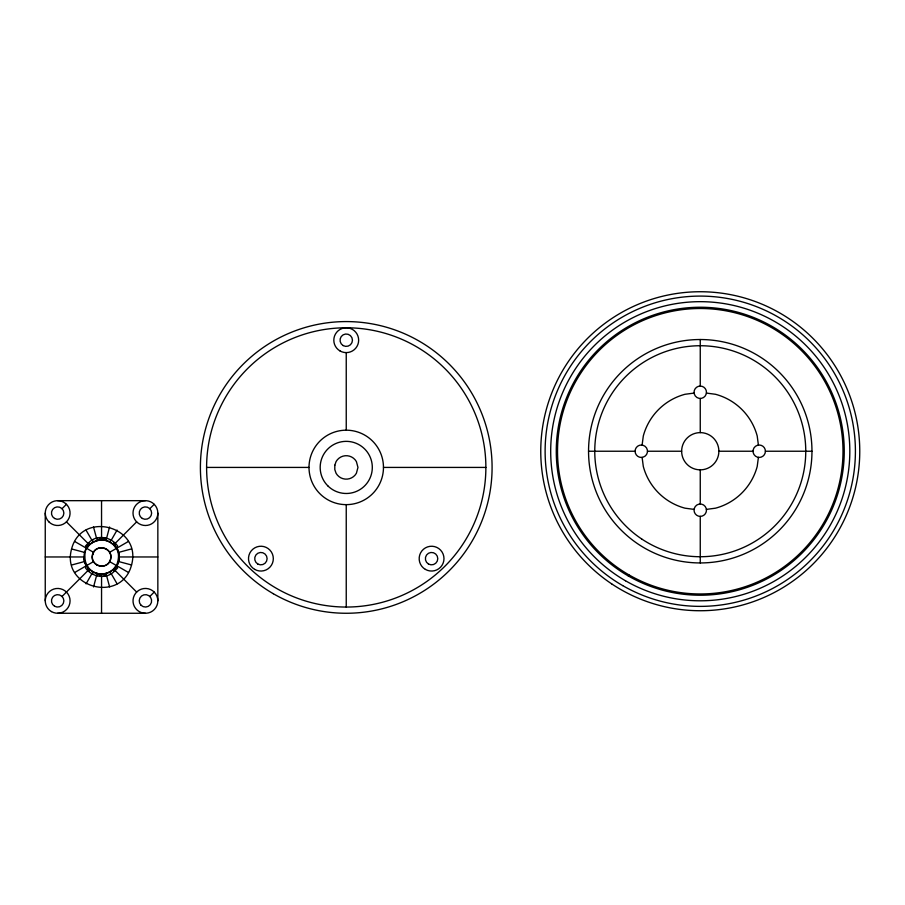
<?xml version="1.0" encoding="UTF-8"?>
<svg xmlns="http://www.w3.org/2000/svg" width="905" height="905" viewBox="0 0 905 905"><rect width="100%" height="100%" fill="white"/><g stroke="black" fill="none" stroke-linecap="round" stroke-linejoin="round"><path stroke-width="1.36" d="M101.541 500.669L101.564 537.943M101.541 613.262L101.564 575.987M96.914 575.987L97.152 573.453C83.249 569.89 82.14 553.012 88.86 542.593C97.005 534.176 111.134 536.801 117.605 545.941L116.349 548.43C120.987 555.851 117.13 564.12 114.279 571.338C106.123 579.754 91.993 577.13 85.522 567.978L86.79 565.501A17.071 17.071 0 0 0 116.349 565.501L117.605 567.978L114.279 571.338L113.634 569.03L116.349 565.501M86.79 548.43A17.071 17.071 0 0 1 116.349 548.43L113.634 544.901L110.093 542.186L105.987 540.477L106.213 537.932C99.426 540.851 90.568 540.749 86.79 548.43L85.522 545.941L88.86 542.593L89.493 544.901M71.586 548.962C60.793 587.775 121.542 604.008 131.542 564.98C142.345 526.167 81.586 509.934 71.586 548.962L84.482 552.389L86.246 548.125L74.685 541.473M74.708 572.503L86.246 565.806L84.482 561.541L83.882 556.96L84.482 552.389M92.57 554.55C89.029 565.976 107.899 571.044 110.557 559.369C114.053 547.944 95.217 542.887 92.548 554.561L93.498 552.31L86.246 548.125M128.453 572.469L116.881 565.806C119.901 560.365 119.901 553.566 116.881 548.125L128.431 541.439M642.098 445.136L643.308 435.972A58.961 58.961 0 0 1 684.995 394.286L694.158 393.075M758.413 457.33L757.202 466.494A58.961 58.961 0 0 1 715.516 508.18L706.353 509.391M92.582 574.2L93.034 571.745M110.093 542.186L110.557 539.731M93.554 586.949L96.643 575.342M106.485 538.588L109.573 526.993M89.493 569.03L88.86 571.338L86.79 565.501M113.634 544.901L114.279 542.593L116.349 548.43L115.829 547.763M86.066 583.849L92.061 573.442M111.077 540.489L117.062 530.092M88.113 570.422L62.049 596.463M114.075 544.459L136.655 521.857M62.049 508.701L66.438 504.311M149.811 508.701L154.201 504.311M149.811 596.463L154.201 592.074M105.987 573.453L106.213 575.987L101.564 574.03L101.564 576.609L97.152 573.453C102.978 574.913 109.313 573.204 113.634 569.03M93.498 561.62L86.246 565.806A17.681 17.681 0 0 1 83.882 556.96L45.25 556.971M109.629 552.31L116.881 548.125A17.681 17.681 0 0 1 116.881 565.806L109.629 561.62M71.597 565.025L84.482 561.541M118.645 552.389L131.53 548.916M588.544 451.233L635.095 451.233A6.211 6.211 0 0 1 641.306 445.022L642.901 445.237A6.211 6.211 0 0 1 642.901 457.229L641.306 457.444A6.211 6.211 0 0 1 635.095 451.233M647.505 451.233L681.635 451.233M718.875 451.233A18.62 18.62 0 0 0 690.945 435.113A18.62 18.62 0 0 0 690.945 467.353A18.62 18.62 0 0 0 718.875 451.233L753.005 451.233M765.415 451.233A6.211 6.211 0 0 0 759.216 445.022L757.609 445.237A6.211 6.211 0 0 0 757.609 457.229L759.216 457.444A6.211 6.211 0 0 0 765.415 451.233L811.966 451.233A111.711 111.711 0 0 0 644.405 354.489A111.711 111.711 0 0 0 644.405 547.977A111.711 111.711 0 0 0 811.966 451.233M206.612 467.421L309.001 467.421M383.471 467.421A37.241 37.241 0 0 0 327.621 435.169A37.241 37.241 0 0 0 327.621 499.662A37.241 37.241 0 0 0 383.471 467.421L485.872 467.421A139.63 139.63 0 0 0 276.421 346.491A139.63 139.63 0 0 0 276.421 588.341A139.63 139.63 0 0 0 485.872 467.421M57.66 500.669L145.422 500.669M83.882 556.96L84.504 556.96M118.634 556.96L157.843 556.971M57.66 613.262L145.422 613.262M706.353 393.075L715.516 394.286A58.961 58.961 0 0 1 757.202 435.972L758.413 445.136M694.158 509.391L684.995 508.18A58.961 58.961 0 0 1 643.308 466.494L642.098 457.33M105.987 540.477L101.564 539.9L101.564 537.321L97.152 540.477L96.914 537.932M118.645 561.541L131.542 564.98M88.113 543.52L66.438 521.857M114.075 569.471L136.655 592.074M86.032 530.104L92.05 540.489M111.077 573.442L117.096 583.838M93.509 527.004L96.643 538.588M106.496 575.342L109.618 586.938M110.093 571.745L110.557 574.2M92.582 539.731L93.034 542.186M700.255 339.522L700.255 386.073A6.211 6.211 0 0 1 706.466 392.272L706.251 393.879A6.211 6.211 0 0 1 694.259 393.879L694.056 392.272A6.211 6.211 0 0 1 700.255 386.073M700.255 398.483L700.255 432.613M700.255 469.853L700.255 503.983M700.255 516.393A6.211 6.211 0 0 0 706.466 510.194L706.251 508.587A6.211 6.211 0 0 0 694.259 508.587L694.056 510.194A6.211 6.211 0 0 0 700.255 516.393L700.255 562.944M346.242 352.611L346.242 430.18M346.242 504.651L346.242 607.051M157.843 513.078A12.41 12.41 0 0 1 139.223 523.837A12.41 12.41 0 0 1 139.223 502.332A12.41 12.41 0 0 1 157.843 513.078L157.843 600.852A12.41 12.41 0 0 1 139.223 611.599A12.41 12.41 0 0 1 139.223 590.105A12.41 12.41 0 0 1 157.843 600.852M45.25 513.078L45.25 600.852M334.805 465.238L334.805 469.605L336.083 473.281A11.72 11.72 0 0 0 356.389 473.281L357.961 467.421L356.389 461.561A11.72 11.72 0 0 0 336.083 461.561L334.805 465.238M257.801 564.019A6.211 6.211 0 0 0 267.111 558.645A6.211 6.211 0 0 0 257.801 553.272A6.211 6.211 0 0 0 257.801 564.019M428.472 564.019A6.211 6.211 0 0 0 437.782 558.645A6.211 6.211 0 0 0 428.472 553.272A6.211 6.211 0 0 0 428.472 564.019M343.142 345.574A6.211 6.211 0 0 0 352.452 340.201A6.211 6.211 0 0 0 343.142 334.827A6.211 6.211 0 0 0 343.142 345.574M340.031 350.948A12.41 12.41 0 0 0 358.652 340.201A12.41 12.41 0 0 0 340.031 329.443A12.41 12.41 0 0 0 340.031 350.948M254.701 569.392A12.41 12.41 0 0 0 273.321 558.645A12.41 12.41 0 0 0 254.701 547.898A12.41 12.41 0 0 0 254.701 569.392M425.373 569.392A12.41 12.41 0 0 0 443.982 558.645A12.41 12.41 0 0 0 425.373 547.898A12.41 12.41 0 0 0 425.373 569.392M273.321 593.725A145.841 145.841 0 0 0 492.082 467.421A145.841 145.841 0 0 0 273.321 341.117A145.841 145.841 0 0 0 273.321 593.725M327.814 485.849A26.064 26.064 0 0 0 371.423 474.163A26.064 26.064 0 0 0 339.499 442.24A26.064 26.064 0 0 0 327.814 485.849M641.645 538.95A105.5 105.5 0 0 0 805.529 458.134A105.5 105.5 0 0 0 653.591 356.615A105.5 105.5 0 0 0 641.645 538.95M628.885 574.845A142.741 142.741 0 0 0 842.996 451.233A142.741 142.741 0 0 0 628.885 327.621A142.741 142.741 0 0 0 628.885 574.845M611.644 583.849A159.495 159.495 0 0 0 859.411 461.663A159.495 159.495 0 0 0 629.71 308.186A159.495 159.495 0 0 0 611.644 583.849M628.262 575.919A143.974 143.974 0 0 0 844.241 451.233A143.974 143.974 0 0 0 628.262 326.547A143.974 143.974 0 0 0 628.262 575.919M622.685 585.592A155.151 155.151 0 0 0 855.406 451.233A155.151 155.151 0 0 0 622.685 316.874A155.151 155.151 0 0 0 622.685 585.592M625.479 580.761A149.563 149.563 0 0 0 849.818 451.233A149.563 149.563 0 0 0 625.479 321.705A149.563 149.563 0 0 0 625.479 580.761M51.461 611.599A12.41 12.41 0 0 0 70.07 600.852A12.41 12.41 0 0 0 51.461 590.105A12.41 12.41 0 0 0 51.461 611.599M54.56 518.463A6.211 6.211 0 0 0 63.87 513.078A6.211 6.211 0 0 0 54.56 507.705A6.211 6.211 0 0 0 54.56 518.463M48.881 521.857A12.41 12.41 0 0 0 69.651 516.291A12.41 12.41 0 0 0 54.447 501.099A12.41 12.41 0 0 0 48.881 521.857M54.56 606.226A6.211 6.211 0 0 0 63.87 600.852A6.211 6.211 0 0 0 54.56 595.479A6.211 6.211 0 0 0 54.56 606.226M142.323 518.463A6.211 6.211 0 0 0 151.633 513.078A6.211 6.211 0 0 0 142.323 507.705A6.211 6.211 0 0 0 142.323 518.463M141.044 605.241A6.211 6.211 0 0 0 151.418 602.458A6.211 6.211 0 0 0 143.816 594.857A6.211 6.211 0 0 0 141.044 605.241M96.914 565.025A9.31 9.31 0 0 0 110.874 556.96A9.31 9.31 0 0 0 96.914 548.905A9.31 9.31 0 0 0 96.914 565.025"/></g></svg>
